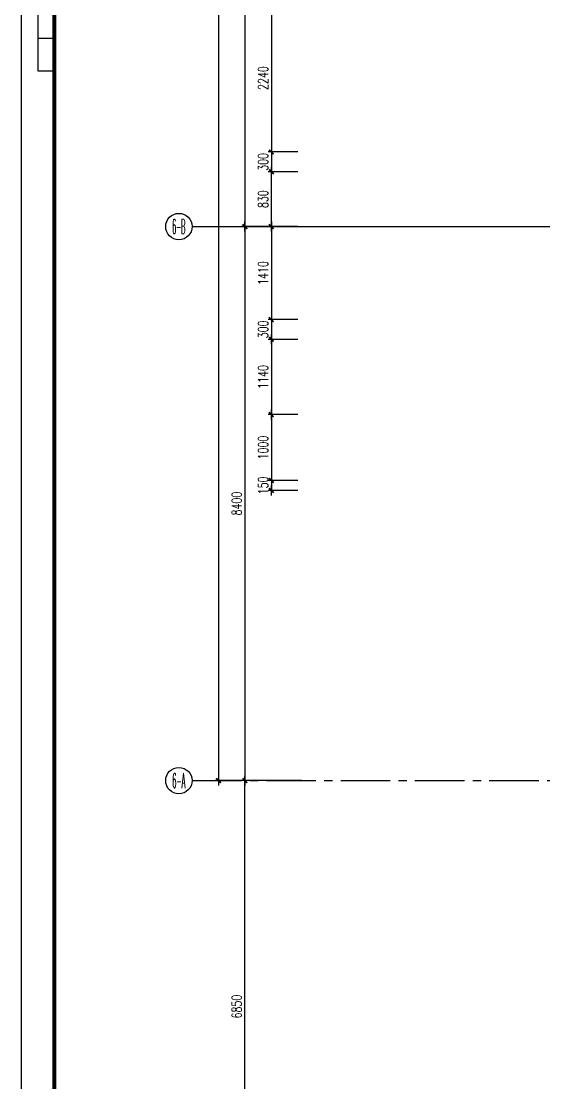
# Model space of a CAD drawing. Extents: x -395226 to -176901, y -140672 to 68263.
# Drawn here: x -277852 to -269940, y 20700 to 36792 of the extents above; entities that cross this region are included whole.
import ezdxf
from ezdxf.enums import TextEntityAlignment as Align

# ---------------------------------------------------------------- set-up
doc = ezdxf.new("R2010")
doc.units = 0
doc.header["$LTSCALE"] = 1000
doc.header["$MEASUREMENT"] = 0
doc.linetypes.add('ACAD_ISO08W100', pattern=[36, 24, -3, 6, -3])
doc.linetypes.add('Plans$0$CENTER2', pattern=[1.125, 0.75, -0.125, 0.125, -0.125])
doc.layers.get('0').update_dxf_attribs({"linetype": 'CONTINUOUS'})
doc.layers.get('Defpoints').update_dxf_attribs({"linetype": 'CONTINUOUS'})
for name, color, linetype in [('A-AXIS', 3, 'CONTINUOUS'), ('A-AXIS-TEXT', 7, 'CONTINUOUS'), ('A-DIM', 201, 'CONTINUOUS'), ('A-DOTE', 8, 'ACAD_ISO08W100'), ('A-LINE', 8, 'CONTINUOUS'), ('A-PUB-DIM', 3, 'CONTINUOUS'), ('Plans$0$Grid', 9, 'Plans$0$CENTER2'), ('图框', 7, 'CONTINUOUS')]:
    doc.layers.add(name, color=color, linetype=linetype)
doc.styles.add('COMPLEX', font='COMPLEX')
doc.styles.add('DIM_FONT', font='SIMPLEX', dxfattribs={"width": 0.7, "bigfont": 'GBCBIG'})
doc.dimstyles.new('DIM100', dxfattribs={"dimscale": 100, "dimtxt": 3, "dimasz": 0.01, "dimexe": 1, "dimexo": 1, "dimgap": 1, "dimtad": 1, "dimdec": 0, "dimzin": 0, "dimdsep": 46, "dimtxsty": 'DIM_FONT', "dimblk1": '_DIMX', "dimblk2": '_DIMX', "dimsah": 1, "dimcen": 0.01, "dimclrd": 256, "dimclre": 256, "dimclrt": 7, "dimadec": 0, "dimazin": 0, "dimtfac": 1, "dimtdec": 0, "dimtix": 1, "dimtmove": 2, "dimatfit": 3, "dimldrblk": '_DIMX', "dimfxl": 0, "dimtolj": 1, "dimtzin": 5, "dimarcsym": 0})

# ---------------------------------------------------------------- blocks, each defined once
blk = doc.blocks.new('_DIMX')
blk.add_line((-150, 0), (150, 0))
at = {"const_width": 50}
blk.add_lwpolyline([(-70, -70), (70, 70)], dxfattribs=at)
blk = doc.blocks.new('*D487')
at = {"layer": 'A-PUB-DIM', "lineweight": -2}
for p, q in [((-26848, 6000), (-27448, 6000)), ((-27398, 6000), (-27398, -2399)), ((-26848, -2400), (-27448, -2400))]:
    blk.add_line(p, q, dxfattribs=at)
at = {"layer": 'Defpoints', "color": 0}
for p in [(-26798, 6000), (-27398, -2400), (-26798, -2400)]:
    blk.add_point(p, dxfattribs=at)
at = {"layer": 'A-PUB-DIM', "lineweight": -2, "xscale": 0.5, "yscale": 0.5, "zscale": 0.5}
for p, rotation in [((-27398, 6000), 90), ((-27398, -2400), 270)]:
    blk.add_blockref('_DIMX', p, dxfattribs=dict(at, rotation=rotation))
at = {"layer": 'A-PUB-DIM', "insert": (-27523, 1800), "char_height": 150, "attachment_point": 5, "rotation": 90, "style": 'DIM_FONT'}
blk.add_mtext('\\A1;8400', dxfattribs=at)
blk = doc.blocks.new('*D488')
at = {"layer": 'A-PUB-DIM', "lineweight": -2}
for p, q in [((-26848, -2400), (-27448, -2400)), ((-27398, -2400), (-27398, -10799)), ((-26848, -10800), (-27448, -10800))]:
    blk.add_line(p, q, dxfattribs=at)
at = {"layer": 'Defpoints', "color": 0}
for p in [(-26798, -2400), (-27398, -10800), (-26798, -10800)]:
    blk.add_point(p, dxfattribs=at)
at = {"layer": 'A-PUB-DIM', "lineweight": -2, "xscale": 0.5, "yscale": 0.5, "zscale": 0.5}
for p, rotation in [((-27398, -2400), 90), ((-27398, -10800), 270)]:
    blk.add_blockref('_DIMX', p, dxfattribs=dict(at, rotation=rotation))
at = {"layer": 'A-PUB-DIM', "insert": (-27523, -6600), "char_height": 150, "attachment_point": 5, "rotation": 90, "style": 'DIM_FONT'}
blk.add_mtext('\\A1;8400', dxfattribs=at)
blk = doc.blocks.new('*D489')
at = {"layer": 'A-PUB-DIM', "lineweight": -2}
for p, q in [((-26540, 19840), (-27848, 19840)), ((-27798, 19840), (-27798, -10799)), ((-26540, -10800), (-27848, -10800))]:
    blk.add_line(p, q, dxfattribs=at)
at = {"layer": 'Defpoints', "color": 0}
for p in [(-26490, 19840), (-27798, -10800), (-26490, -10800)]:
    blk.add_point(p, dxfattribs=at)
at = {"layer": 'A-PUB-DIM', "lineweight": -2, "xscale": 0.5, "yscale": 0.5, "zscale": 0.5}
for p, rotation in [((-27798, 19840), 90), ((-27798, -10800), 270)]:
    blk.add_blockref('_DIMX', p, dxfattribs=dict(at, rotation=rotation))
at = {"layer": 'A-PUB-DIM', "insert": (-27923, 4520), "char_height": 150, "attachment_point": 5, "rotation": 90, "style": 'DIM_FONT'}
blk.add_mtext('\\A1;30640', dxfattribs=at)
blk = doc.blocks.new('_AXISO')
blk.add_circle((0, 0), 0.5)
at = {"layer": 'A-AXIS-TEXT', "style": 'COMPLEX', "width": 1.041667}
blk.add_attdef('A', text='', height=0.56, dxfattribs=at).set_placement((-0.25, -0.28), (0.25, -0.28), align=Align.FIT)
blk = doc.blocks.new('*D475')
at = {"layer": 'A-PUB-DIM', "lineweight": -2}
for p, q in [((-26848, -10800), (-27448, -10800)), ((-27398, -17650), (-27398, -10800)), ((-26848, -17650), (-27448, -17650))]:
    blk.add_line(p, q, dxfattribs=at)
at = {"layer": 'Defpoints', "color": 0}
for p in [(-27398, -10800), (-26798, -10800), (-26798, -17650)]:
    blk.add_point(p, dxfattribs=at)
at = {"layer": 'A-PUB-DIM', "lineweight": -2, "xscale": 0.5, "yscale": 0.5, "zscale": 0.5}
for p, rotation in [((-27398, -10800), 90), ((-27398, -17650), 270)]:
    blk.add_blockref('_DIMX', p, dxfattribs=dict(at, rotation=rotation))
at = {"layer": 'A-PUB-DIM', "insert": (-27523, -14225), "char_height": 150, "attachment_point": 5, "rotation": 90, "style": 'DIM_FONT'}
blk.add_mtext('\\A1;6850', dxfattribs=at)
blk = doc.blocks.new('*D445')
at = {"layer": 'A-DIM', "lineweight": -2}
for p, q in [((-273665, 37050), (-274115, 37050)), ((-274065, 37049), (-274065, 34810)), ((-273665, 34810), (-274115, 34810))]:
    blk.add_line(p, q, dxfattribs=at)
at = {"layer": 'Defpoints', "color": 0}
for p in [(-273615, 37050), (-274065, 34810), (-273615, 34810)]:
    blk.add_point(p, dxfattribs=at)
at = {"layer": 'A-DIM', "lineweight": -2, "xscale": 0.5, "yscale": 0.5, "zscale": 0.5}
for p, rotation in [((-274065, 37050), 90), ((-274065, 34810), 270)]:
    blk.add_blockref('_DIMX', p, dxfattribs=dict(at, rotation=rotation))
at = {"layer": 'A-DIM', "insert": (-274190, 35930), "char_height": 150, "attachment_point": 5, "rotation": 90, "style": 'DIM_FONT'}
blk.add_mtext('\\A1;2240', dxfattribs=at)
blk = doc.blocks.new('*D446')
at = {"layer": 'A-DIM', "lineweight": -2}
for p, q in [((-273665, 34810), (-274115, 34810)), ((-274065, 34810), (-274065, 34811)), ((-274065, 34810), (-274065, 34510)), ((-273665, 34510), (-274115, 34510)), ((-274065, 34509), (-274065, 34509))]:
    blk.add_line(p, q, dxfattribs=at)
at = {"layer": 'Defpoints', "color": 0}
for p in [(-273615, 34810), (-274065, 34510), (-273615, 34510)]:
    blk.add_point(p, dxfattribs=at)
at = {"layer": 'A-DIM', "lineweight": -2, "xscale": 0.5, "yscale": 0.5, "zscale": 0.5}
for p, rotation in [((-274065, 34810), 270), ((-274065, 34510), 90)]:
    blk.add_blockref('_DIMX', p, dxfattribs=dict(at, rotation=rotation))
at = {"layer": 'A-DIM', "insert": (-274190, 34660), "char_height": 150, "attachment_point": 5, "rotation": 90, "style": 'DIM_FONT'}
blk.add_mtext('\\A1;300', dxfattribs=at)
blk = doc.blocks.new('*D447')
at = {"layer": 'A-DIM', "lineweight": -2}
for p, q in [((-273665, 33680), (-274115, 33680)), ((-274065, 33679), (-274065, 32270)), ((-273665, 32270), (-274115, 32270))]:
    blk.add_line(p, q, dxfattribs=at)
at = {"layer": 'Defpoints', "color": 0}
for p in [(-273615, 33680), (-274065, 32270), (-273615, 32270)]:
    blk.add_point(p, dxfattribs=at)
at = {"layer": 'A-DIM', "lineweight": -2, "xscale": 0.5, "yscale": 0.5, "zscale": 0.5}
for p, rotation in [((-274065, 33680), 90), ((-274065, 32270), 270)]:
    blk.add_blockref('_DIMX', p, dxfattribs=dict(at, rotation=rotation))
at = {"layer": 'A-DIM', "insert": (-274190, 32975), "char_height": 150, "attachment_point": 5, "rotation": 90, "style": 'DIM_FONT'}
blk.add_mtext('\\A1;1410', dxfattribs=at)
blk = doc.blocks.new('*D448')
at = {"layer": 'A-DIM', "lineweight": -2}
for p, q in [((-273665, 32270), (-274115, 32270)), ((-274065, 32270), (-274065, 32271)), ((-274065, 32270), (-274065, 31970)), ((-273665, 31970), (-274115, 31970)), ((-274065, 31969), (-274065, 31969))]:
    blk.add_line(p, q, dxfattribs=at)
at = {"layer": 'Defpoints', "color": 0}
for p in [(-273615, 32270), (-274065, 31970), (-273615, 31970)]:
    blk.add_point(p, dxfattribs=at)
at = {"layer": 'A-DIM', "lineweight": -2, "xscale": 0.5, "yscale": 0.5, "zscale": 0.5}
for p, rotation in [((-274065, 32270), 270), ((-274065, 31970), 90)]:
    blk.add_blockref('_DIMX', p, dxfattribs=dict(at, rotation=rotation))
at = {"layer": 'A-DIM', "insert": (-274190, 32120), "char_height": 150, "attachment_point": 5, "rotation": 90, "style": 'DIM_FONT'}
blk.add_mtext('\\A1;300', dxfattribs=at)
blk = doc.blocks.new('*D449')
at = {"layer": 'A-DIM', "lineweight": -2}
for p, q in [((-273665, 31970), (-274115, 31970)), ((-274065, 31969), (-274065, 30830)), ((-273665, 30830), (-274115, 30830))]:
    blk.add_line(p, q, dxfattribs=at)
at = {"layer": 'Defpoints', "color": 0}
for p in [(-273615, 31970), (-274065, 30830), (-273615, 30830)]:
    blk.add_point(p, dxfattribs=at)
at = {"layer": 'A-DIM', "lineweight": -2, "xscale": 0.5, "yscale": 0.5, "zscale": 0.5}
for p, rotation in [((-274065, 31970), 90), ((-274065, 30830), 270)]:
    blk.add_blockref('_DIMX', p, dxfattribs=dict(at, rotation=rotation))
at = {"layer": 'A-DIM', "insert": (-274190, 31400), "char_height": 150, "attachment_point": 5, "rotation": 90, "style": 'DIM_FONT'}
blk.add_mtext('\\A1;1140', dxfattribs=at)
blk = doc.blocks.new('*D450')
at = {"layer": 'A-DIM', "lineweight": -2}
for p, q in [((-273665, 30830), (-274115, 30830)), ((-274065, 30829), (-274065, 29830)), ((-273665, 29830), (-274115, 29830))]:
    blk.add_line(p, q, dxfattribs=at)
at = {"layer": 'Defpoints', "color": 0}
for p in [(-273615, 30830), (-274065, 29830), (-273615, 29830)]:
    blk.add_point(p, dxfattribs=at)
at = {"layer": 'A-DIM', "lineweight": -2, "xscale": 0.5, "yscale": 0.5, "zscale": 0.5}
for p, rotation in [((-274065, 30830), 90), ((-274065, 29830), 270)]:
    blk.add_blockref('_DIMX', p, dxfattribs=dict(at, rotation=rotation))
at = {"layer": 'A-DIM', "insert": (-274190, 30330), "char_height": 150, "attachment_point": 5, "rotation": 90, "style": 'DIM_FONT'}
blk.add_mtext('\\A1;1000', dxfattribs=at)
blk = doc.blocks.new('*D451')
at = {"layer": 'A-DIM', "lineweight": -2}
for p, q in [((-273665, 29830), (-274115, 29830)), ((-274065, 29830), (-274065, 29831)), ((-274065, 29830), (-274065, 29680)), ((-273665, 29680), (-274115, 29680)), ((-274065, 29679), (-274065, 29679))]:
    blk.add_line(p, q, dxfattribs=at)
at = {"layer": 'Defpoints', "color": 0}
for p in [(-273615, 29830), (-274065, 29680), (-273615, 29680)]:
    blk.add_point(p, dxfattribs=at)
at = {"layer": 'A-DIM', "lineweight": -2, "xscale": 0.5, "yscale": 0.5, "zscale": 0.5}
for p, rotation in [((-274065, 29830), 270), ((-274065, 29680), 90)]:
    blk.add_blockref('_DIMX', p, dxfattribs=dict(at, rotation=rotation))
at = {"layer": 'A-DIM', "insert": (-274190, 29755), "char_height": 150, "attachment_point": 5, "rotation": 90, "style": 'DIM_FONT'}
blk.add_mtext('\\A1;150', dxfattribs=at)
blk = doc.blocks.new('*D452')
at = {"layer": 'A-DIM', "lineweight": -2}
for p, q in [((-273665, 34510), (-274115, 34510)), ((-274065, 33680), (-274065, 34509)), ((-273665, 33680), (-274115, 33680))]:
    blk.add_line(p, q, dxfattribs=at)
at = {"layer": 'Defpoints', "color": 0}
for p in [(-274065, 34510), (-273615, 34510), (-273615, 33680)]:
    blk.add_point(p, dxfattribs=at)
at = {"layer": 'A-DIM', "lineweight": -2, "xscale": 0.5, "yscale": 0.5, "zscale": 0.5}
for p, rotation in [((-274065, 34510), 90), ((-274065, 33680), 270)]:
    blk.add_blockref('_DIMX', p, dxfattribs=dict(at, rotation=rotation))
at = {"layer": 'A-DIM', "insert": (-274190, 34095), "char_height": 150, "attachment_point": 5, "rotation": 90, "style": 'DIM_FONT'}
blk.add_mtext('\\A1;830', dxfattribs=at)
blk = doc.blocks.new('TJAD_TK_A0')
at = {"layer": '图框'}
for p, q in [((1607.5, -436.65), (1607.5, -431.65)), ((1617.5, -436.65), (1617.5, -431.65)), ((1517.5, -436.65), (1617.5, -436.65)), ((973, -441.7), (2162, -441.7))]:
    blk.add_line(p, q, dxfattribs=at)
at = {"layer": '图框', "const_width": 1.2}
blk.add_lwpolyline([(2152, -431.7), (2152, 389.3), (998, 389.3), (998, -431.7)], close=True, dxfattribs=at)
blk = doc.blocks.new('Grid')
at = {"layer": 'Plans$0$Grid', "color": 8}
for p, q in [((-28198.2, -2400), (8601.8, -2400)), ((-28198.2, -10800), (8601.8, -10800))]:
    blk.add_line(p, q, dxfattribs=at)
at = {"layer": 'A-AXIS'}
ref = blk.add_blockref('_AXISO', (-28398.2, -2400), dxfattribs=dict(at, xscale=400.0000000232831, yscale=399.9999999941792, zscale=400))
ref.add_attrib('A', '6-B', dxfattribs={"layer": 'A-AXIS-TEXT', "height": 224, "style": 'COMPLEX', "width": 0.292092}).set_placement((-28498.2, -2512), (-28301.9, -2512), align=Align.FIT)
ref = blk.add_blockref('_AXISO', (-28398.2, -10800), dxfattribs=dict(at, xscale=400.0000000232831, yscale=399.9999999941792, zscale=400))
ref.add_attrib('A', '6-A', dxfattribs={"layer": 'A-AXIS-TEXT', "height": 224, "style": 'COMPLEX', "width": 0.287528}).set_placement((-28498.2, -10912), (-28301.9, -10912), align=Align.FIT)
at = {"layer": 'A-PUB-DIM'}
for base, p1, p2, angle, picture, middle in [((-27798.2, -10800), (-26489.8, 19840), (-26489.8, -10800), 90, '*D489', (-27923.2, 4520)), ((-27398.2, -2400), (-26797.5, 6000), (-26797.5, -2400), 90, '*D487', (-27523.2, 1800)), ((-27398.2, -10800), (-26797.5, -2400), (-26797.5, -10800), 90, '*D488', (-27523.2, -6600)), ((-27398.2, -10800), (-26797.5, -17650), (-26797.5, -10800), 270, '*D475', (-27523.2, -14225))]:
    dim = blk.add_linear_dim(base=base, p1=p1, p2=p2, angle=angle, dimstyle='DIM100', override={"dimscale": 50, "dimclrt": 256}, dxfattribs=at)
    dim.commit()
    dim.dimension.update_dxf_attribs({"geometry": picture, "text_midpoint": middle})

msp = doc.modelspace()

# ---------------------------------------------------------------- linework, layer by layer
at = {"layer": 'A-LINE'}
msp.add_line((-275264.9, 33679.8), (-265614.9, 33679.8), dxfattribs=at)

# ---------------------------------------------------------------- block references
at = {"layer": 'A-DOTE'}
msp.add_blockref('Grid', (-247066.6, 36079.8), dxfattribs=at)
at = {"layer": '图框', "xscale": 50, "yscale": 50, "zscale": 50, "rotation": 270}
msp.add_blockref('TJAD_TK_A0', (-255767, 116912.9), dxfattribs=at)

# ---------------------------------------------------------------- dimensions: what is measured, and where the dimension line sits
at = {"layer": 'A-DIM'}
for p1, p2, distance, picture, middle in [((-273614.9, 37049.8), (-273614.9, 34809.8), -450, '*D445', (-274189.9, 35929.8)), ((-273614.9, 34809.8), (-273614.9, 34509.8), -450, '*D446', (-274189.9, 34659.8)), ((-273614.9, 33679.8), (-273614.9, 34509.8), 450, '*D452', (-274189.9, 34094.8)), ((-273614.9, 33679.8), (-273614.9, 32269.8), -450, '*D447', (-274189.9, 32974.8)), ((-273614.9, 32269.8), (-273614.9, 31969.8), -450, '*D448', (-274189.9, 32119.8)), ((-273614.9, 31969.8), (-273614.9, 30829.8), -450, '*D449', (-274189.9, 31399.8)), ((-273614.9, 30829.8), (-273614.9, 29829.8), -450, '*D450', (-274189.9, 30329.8)), ((-273614.9, 29829.8), (-273614.9, 29679.8), -450, '*D451', (-274189.9, 29754.8))]:
    dim = msp.add_aligned_dim(p1=p1, p2=p2, distance=distance, dimstyle='DIM100', override={"dimscale": 50, "dimclrt": 256}, dxfattribs=at)
    dim.commit()
    dim.dimension.update_dxf_attribs({"geometry": picture, "text_midpoint": middle})

doc.saveas('drawing.dxf')
